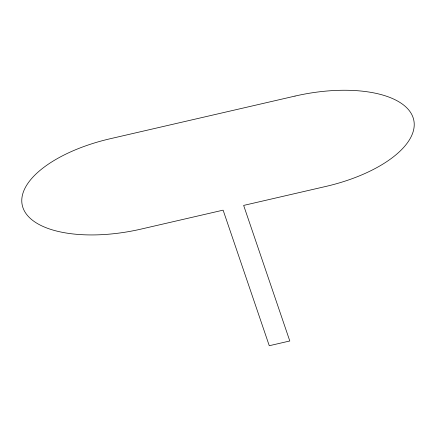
<?xml version="1.0" encoding="UTF-8"?>
<svg xmlns="http://www.w3.org/2000/svg" width="436" height="436" viewBox="0 0 436 436"><rect width="100%" height="100%" fill="white"/><g stroke="black" fill="none" stroke-linecap="round" stroke-linejoin="round"><path stroke-width="0.65" d="M295.019 96.078L110.215 138.735A105.507 47.426 -11.5 0 0 22.928 207.623A105.507 47.426 -11.5 0 0 140.981 229.113L223.118 210.152L269.268 345.721L289.798 340.979L243.648 205.416L325.785 186.455A105.507 47.426 -11.5 0 0 413.072 117.567A105.507 47.426 -11.5 0 0 295.019 96.078"/></g></svg>
